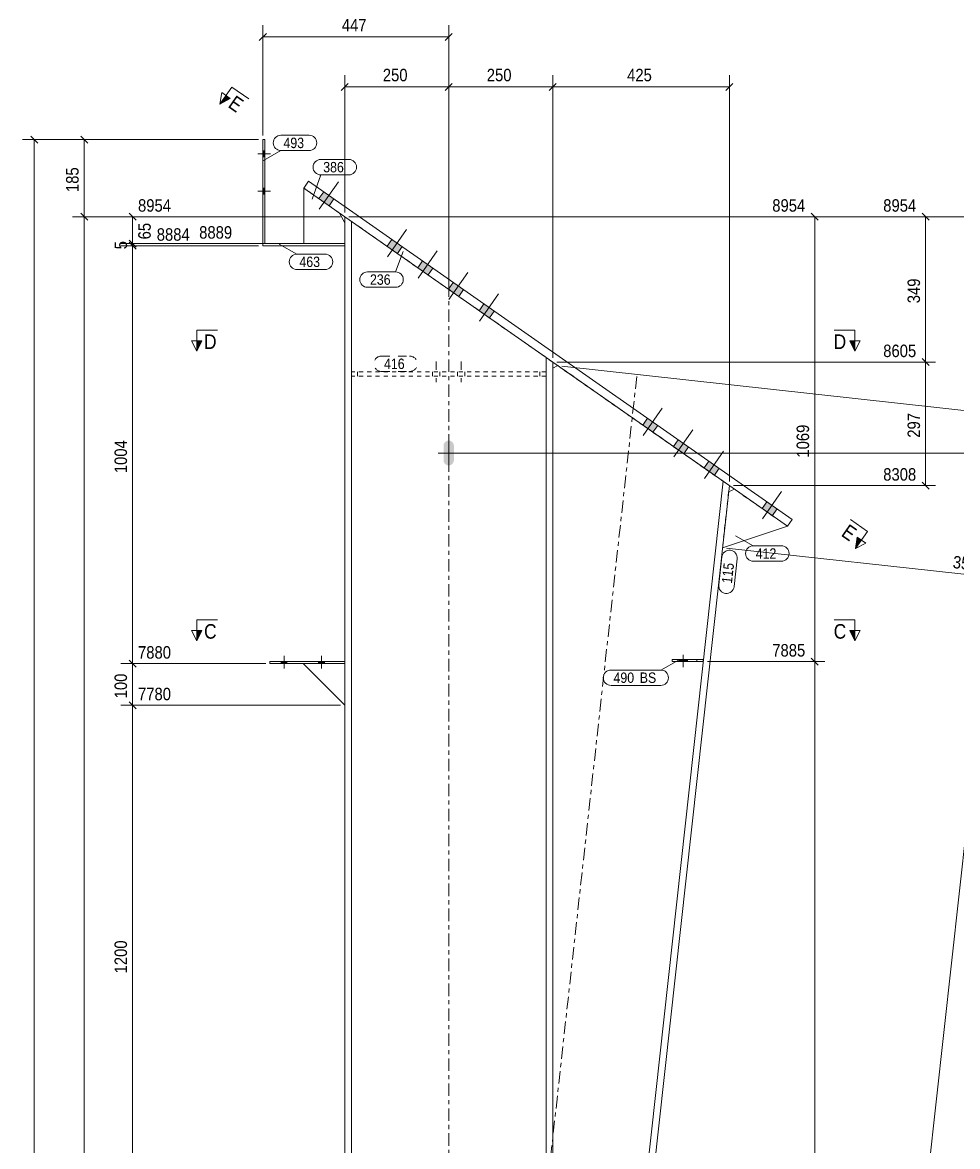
# Model space of a CAD drawing. Header units: millimetres. Extents: x 2 to 579, y 1 to 825.
# Drawn here: x 157.6 to 382.4, y 419.4 to 689.5 of the extents above; entities that cross this region are included whole.
import ezdxf

# ---------------------------------------------------------------- set-up
doc = ezdxf.new("R2010")
doc.units = ezdxf.units.MM
for name, pattern in [('XKITLINE00', [0]), ('XKITLINE01', [4, 1, -1, 1, -1]), ('XKITLINE02', [4, 2, -2]), ('XKITLINE03', [6, 3, -1, 1, -1])]:
    doc.linetypes.add(name, pattern=pattern)
for name, color, linetype, lineweight in [('Bolt', 3, 'Continuous', 0), ('Dimensions', 7, 'Continuous', 0), ('Part', 2, 'Continuous', 0), ('PartMark', 7, 'Continuous', 0), ('Section', 6, 'Continuous', 0)]:
    doc.layers.add(name, color=color, linetype=linetype, lineweight=lineweight)
doc.styles.add('ARIAL', font='ARIAL.TTF')

# ---------------------------------------------------------------- blocks, each defined once
blk = doc.blocks.new('*A9')
at = {"layer": 'Bolt'}
for points in [[(232.46, 647.1), (231.32, 645.46), (228.86, 647.18), (230.01, 648.82)], [(232.46, 647.1), (231.32, 645.46), (228.86, 647.18), (230.01, 648.82)], [(248.86, 635.65), (247.71, 634.01), (245.25, 635.73), (246.4, 637.36)], [(248.86, 635.65), (247.71, 634.01), (245.25, 635.73), (246.4, 637.36)], [(256.23, 630.49), (255.09, 628.85), (252.63, 630.57), (253.77, 632.21)], [(256.23, 630.49), (255.09, 628.85), (252.63, 630.57), (253.77, 632.21)], [(263.61, 625.33), (262.46, 623.7), (260.01, 625.41), (261.15, 627.05)], [(263.61, 625.33), (262.46, 623.7), (260.01, 625.41), (261.15, 627.05)], [(270.99, 620.18), (269.84, 618.54), (267.38, 620.26), (268.53, 621.9)], [(270.99, 620.18), (269.84, 618.54), (267.38, 620.26), (268.53, 621.9)], [(310.33, 592.68), (309.18, 591.04), (306.72, 592.76), (307.87, 594.4)], [(310.33, 592.68), (309.18, 591.04), (306.72, 592.76), (307.87, 594.4)], [(317.71, 587.52), (316.56, 585.88), (314.1, 587.6), (315.25, 589.24)], [(317.71, 587.52), (316.56, 585.88), (314.1, 587.6), (315.25, 589.24)], [(325.08, 582.37), (323.94, 580.73), (321.48, 582.45), (322.62, 584.09)], [(325.08, 582.37), (323.94, 580.73), (321.48, 582.45), (322.62, 584.09)], [(339.02, 572.63), (337.87, 570.99), (335.41, 572.71), (336.56, 574.35)], [(339.02, 572.63), (337.87, 570.99), (335.41, 572.71), (336.56, 574.35)]]:
    blk.add_hatch(color=3, dxfattribs=at).paths.add_polyline_path(points, flags=17)
at = {"layer": 'Bolt', "color": 3, "linetype": 'XKITLINE00', "lineweight": 0}
for p, q in [((228.94, 644.68), (233.53, 651.24)), ((228.94, 644.68), (233.53, 651.24)), ((228.86, 647.18), (230.01, 648.82)), ((228.86, 647.18), (230.01, 648.82)), ((231.32, 645.46), (232.46, 647.1)), ((231.32, 645.46), (232.46, 647.1)), ((245.34, 633.23), (249.92, 639.78)), ((245.34, 633.23), (249.92, 639.78)), ((245.25, 635.73), (246.4, 637.36)), ((245.25, 635.73), (246.4, 637.36)), ((247.71, 634.01), (248.86, 635.65)), ((247.71, 634.01), (248.86, 635.65)), ((252.63, 630.57), (253.77, 632.21)), ((252.63, 630.57), (253.77, 632.21)), ((252.71, 628.07), (257.3, 634.63)), ((252.71, 628.07), (257.3, 634.63)), ((255.09, 628.85), (256.23, 630.49)), ((255.09, 628.85), (256.23, 630.49)), ((260.09, 622.92), (264.67, 629.47)), ((260.09, 622.92), (264.67, 629.47)), ((260.01, 625.41), (261.15, 627.05)), ((260.01, 625.41), (261.15, 627.05)), ((262.46, 623.7), (263.61, 625.33)), ((262.46, 623.7), (263.61, 625.33)), ((267.47, 617.76), (272.05, 624.32)), ((267.47, 617.76), (272.05, 624.32)), ((267.38, 620.26), (268.53, 621.9)), ((267.38, 620.26), (268.53, 621.9)), ((269.84, 618.54), (270.99, 620.18)), ((269.84, 618.54), (270.99, 620.18)), ((306.72, 592.76), (307.87, 594.4)), ((306.72, 592.76), (307.87, 594.4)), ((306.81, 590.26), (311.39, 596.82)), ((306.81, 590.26), (311.39, 596.82)), ((309.18, 591.04), (310.33, 592.68)), ((309.18, 591.04), (310.33, 592.68)), ((314.19, 585.1), (318.77, 591.66)), ((314.19, 585.1), (318.77, 591.66)), ((314.1, 587.6), (315.25, 589.24)), ((314.1, 587.6), (315.25, 589.24)), ((316.56, 585.88), (317.71, 587.52)), ((316.56, 585.88), (317.71, 587.52)), ((321.56, 579.95), (326.14, 586.51)), ((321.56, 579.95), (326.14, 586.51)), ((321.48, 582.45), (322.62, 584.09)), ((321.48, 582.45), (322.62, 584.09)), ((323.94, 580.73), (325.08, 582.37)), ((323.94, 580.73), (325.08, 582.37)), ((335.5, 570.21), (340.08, 576.77)), ((335.5, 570.21), (340.08, 576.77)), ((335.41, 572.71), (336.56, 574.35)), ((335.41, 572.71), (336.56, 574.35)), ((337.87, 570.99), (339.02, 572.63)), ((337.87, 570.99), (339.02, 572.63))]:
    blk.add_line(p, q, dxfattribs=at)
blk = doc.blocks.new('*A11')
at = {"layer": 'Bolt'}
blk.add_hatch(color=3, dxfattribs=at).paths.add_polyline_path([(260.54, 583.15), (260.06, 583.05), (259.58, 583.15), (259.18, 583.42), (258.91, 583.82), (258.81, 584.3), (258.81, 587.8), (258.91, 588.28), (259.18, 588.68), (259.58, 588.96), (260.06, 589.05), (260.54, 588.96), (260.94, 588.68), (261.21, 588.28), (261.31, 587.8), (261.31, 584.3), (261.21, 583.82), (260.94, 583.42)], flags=17)
at = {"layer": 'Bolt', "color": 3, "linetype": 'XKITLINE00', "lineweight": 0}
for p, q in [((260.06, 588.55), (260.06, 583.55)), ((262.56, 586.05), (257.56, 586.05))]:
    blk.add_line(p, q, dxfattribs=at)
blk = doc.blocks.new('*A13')
at = {"layer": 'Bolt'}
for points in [[(215.36, 658.67), (215.86, 658.67), (215.86, 657.27), (215.36, 657.27)], [(215.36, 649.67), (215.86, 649.67), (215.86, 648.27), (215.36, 648.27)]]:
    blk.add_hatch(color=3, dxfattribs=at).paths.add_polyline_path(points, flags=17)
at = {"layer": 'Bolt', "color": 3, "linetype": 'XKITLINE00', "lineweight": 0}
for p, q in [((217.2, 657.97), (214.2, 657.97)), ((215.86, 658.67), (215.36, 658.67)), ((215.86, 657.27), (215.36, 657.27)), ((217.2, 648.97), (214.2, 648.97)), ((215.86, 649.67), (215.36, 649.67)), ((215.86, 648.27), (215.36, 648.27))]:
    blk.add_line(p, q, dxfattribs=at)
blk = doc.blocks.new('*A14')
at = {"layer": 'Bolt'}
for points in [[(215.36, 658.67), (215.86, 658.67), (215.86, 657.27), (215.36, 657.27)], [(215.36, 649.67), (215.86, 649.67), (215.86, 648.27), (215.36, 648.27)]]:
    blk.add_hatch(color=3, dxfattribs=at).paths.add_polyline_path(points, flags=17)
at = {"layer": 'Bolt', "color": 3, "linetype": 'XKITLINE00', "lineweight": 0}
for p, q in [((217.2, 657.97), (214.2, 657.97)), ((215.86, 658.67), (215.36, 658.67)), ((215.86, 657.27), (215.36, 657.27)), ((217.2, 648.97), (214.2, 648.97)), ((215.86, 649.67), (215.36, 649.67)), ((215.86, 648.27), (215.36, 648.27))]:
    blk.add_line(p, q, dxfattribs=at)
blk = doc.blocks.new('*A16')
at = {"layer": 'Bolt', "color": 3, "linetype": 'XKITLINE02', "lineweight": 0}
for p, q in [((315.48, 535.93), (315.48, 536.43)), ((316.46, 534.58), (316.46, 537.58)), ((317.44, 535.93), (317.44, 536.43))]:
    blk.add_line(p, q, dxfattribs=at)
blk = doc.blocks.new('*A17')
at = {"layer": 'Bolt'}
for points in [[(219.76, 535.43), (219.76, 535.93), (221.16, 535.93), (221.16, 535.43)], [(219.76, 535.43), (219.76, 535.93), (221.16, 535.93), (221.16, 535.43)], [(228.76, 535.43), (228.76, 535.93), (230.16, 535.93), (230.16, 535.43)], [(228.76, 535.43), (228.76, 535.93), (230.16, 535.93), (230.16, 535.43)]]:
    blk.add_hatch(color=3, dxfattribs=at).paths.add_polyline_path(points, flags=17)
at = {"layer": 'Bolt', "color": 3, "linetype": 'XKITLINE00', "lineweight": 0}
for p, q in [((219.76, 535.43), (219.76, 535.93)), ((219.76, 535.43), (219.76, 535.93)), ((220.46, 534.27), (220.46, 537.27)), ((220.46, 534.27), (220.46, 537.27)), ((221.16, 535.43), (221.16, 535.93)), ((221.16, 535.43), (221.16, 535.93)), ((228.76, 535.43), (228.76, 535.93)), ((228.76, 535.43), (228.76, 535.93)), ((229.46, 534.27), (229.46, 537.27)), ((229.46, 534.27), (229.46, 537.27)), ((230.16, 535.43), (230.16, 535.93)), ((230.16, 535.43), (230.16, 535.93))]:
    blk.add_line(p, q, dxfattribs=at)
blk = doc.blocks.new('*A18')
at = {"layer": 'Bolt'}
blk.add_hatch(color=3, dxfattribs=at).paths.add_polyline_path([(317.44, 536.43), (317.44, 535.93), (315.48, 535.93), (315.48, 536.43)], flags=17)
at = {"layer": 'Bolt', "color": 3, "linetype": 'XKITLINE00', "lineweight": 0}
for p, q in [((315.48, 535.93), (315.48, 536.43)), ((316.46, 534.58), (316.46, 537.58)), ((317.44, 535.93), (317.44, 536.43))]:
    blk.add_line(p, q, dxfattribs=at)
blk = doc.blocks.new('*A21')
at = {"layer": 'Bolt', "color": 3, "linetype": 'XKITLINE02', "lineweight": 0}
for p, q in [((257.06, 608.05), (257.06, 603.05)), ((257.06, 608.05), (257.06, 603.05)), ((263.06, 608.05), (263.06, 603.05)), ((263.06, 608.05), (263.06, 603.05)), ((256.16, 605.55), (256.16, 604.55)), ((256.16, 605.55), (256.16, 604.55)), ((257.96, 605.55), (257.96, 604.55)), ((257.96, 605.55), (257.96, 604.55)), ((262.16, 605.55), (262.16, 604.55)), ((262.16, 605.55), (262.16, 604.55)), ((263.96, 605.55), (263.96, 604.55)), ((263.96, 605.55), (263.96, 604.55))]:
    blk.add_line(p, q, dxfattribs=at)
blk = doc.blocks.new('*A22')
at = {"layer": 'Part', "color": 2, "linetype": 'XKITLINE00', "lineweight": 0}
for p, q in [((225.23, 649.72), (226.37, 651.36)), ((226.37, 651.36), (342.68, 570.07)), ((341.54, 568.43), (225.23, 649.72)), ((342.68, 570.07), (341.54, 568.43))]:
    blk.add_line(p, q, dxfattribs=at)
blk = doc.blocks.new('*A23')
at = {"layer": 'Part', "color": 2, "linetype": 'XKITLINE00', "lineweight": 0}
for p, q in [((235.06, 642.85), (235.06, 125.55)), ((236.66, 641.73), (236.66, 125.55)), ((283.46, 125.55), (283.46, 609.02)), ((285.06, 125.55), (285.06, 607.9))]:
    blk.add_line(p, q, dxfattribs=at)
at = {"layer": 'Part', "color": 7, "linetype": 'XKITLINE01', "lineweight": 0}
blk.add_line((285.06, 607.9), (235.06, 642.85), dxfattribs=at)
at = {"layer": 'Part', "color": 7, "linetype": 'XKITLINE03', "lineweight": 0}
blk.add_line((260.06, 125.55), (260.06, 635.38), dxfattribs=at)
blk = doc.blocks.new('*A26')
at = {"layer": 'Part', "color": 2, "linetype": 'XKITLINE00', "lineweight": 0}
for p, q in [((215.36, 661.37), (215.36, 636.37)), ((215.86, 661.37), (215.36, 661.37)), ((215.86, 661.37), (215.86, 636.37)), ((215.36, 636.37), (215.86, 636.37))]:
    blk.add_line(p, q, dxfattribs=at)
blk = doc.blocks.new('*A29')
at = {"layer": 'Part', "color": 2, "linetype": 'XKITLINE00', "lineweight": 0}
for p, q in [((215.36, 635.87), (215.36, 636.37)), ((215.36, 636.37), (235.06, 636.37)), ((215.36, 635.87), (235.06, 635.87))]:
    blk.add_line(p, q, dxfattribs=at)
at = {"layer": 'Part', "color": 7, "linetype": 'XKITLINE01', "lineweight": 0}
blk.add_line((235.06, 636.37), (235.06, 635.87), dxfattribs=at)
blk = doc.blocks.new('*A30')
at = {"layer": 'Part', "color": 7, "linetype": 'XKITLINE01', "lineweight": 0}
for p, q in [((321.26, 536.43), (313.76, 536.43)), ((313.76, 536.43), (313.76, 535.93)), ((313.76, 535.93), (321.26, 535.93)), ((319.76, 535.93), (319.76, 536.43)), ((321.26, 535.93), (321.26, 536.43))]:
    blk.add_line(p, q, dxfattribs=at)
blk = doc.blocks.new('*A31')
at = {"layer": 'Part', "color": 2, "linetype": 'XKITLINE00', "lineweight": 0}
for p, q in [((217.06, 535.43), (217.06, 535.93)), ((217.06, 535.93), (235.06, 535.93)), ((217.06, 535.43), (235.06, 535.43))]:
    blk.add_line(p, q, dxfattribs=at)
at = {"layer": 'Part', "color": 7, "linetype": 'XKITLINE01', "lineweight": 0}
blk.add_line((235.06, 535.93), (235.06, 535.43), dxfattribs=at)
blk = doc.blocks.new('*A32')
at = {"layer": 'Part', "color": 2, "linetype": 'XKITLINE00', "lineweight": 0}
for p, q in [((313.76, 535.93), (313.76, 536.43)), ((313.76, 536.43), (321.26, 536.43)), ((321.26, 535.93), (313.76, 535.93)), ((321.26, 536.43), (321.26, 535.93))]:
    blk.add_line(p, q, dxfattribs=at)
at = {"layer": 'Part', "color": 7, "linetype": 'XKITLINE01', "lineweight": 0}
for p, q in [((319.76, 535.93), (319.76, 536.43)), ((321.26, 535.93), (321.26, 535.93)), ((321.26, 535.93), (321.26, 535.93))]:
    blk.add_line(p, q, dxfattribs=at)
blk = doc.blocks.new('*A33')
at = {"layer": 'Part', "color": 2, "linetype": 'XKITLINE00', "lineweight": 0}
blk.add_line((225.06, 535.43), (235.06, 525.43), dxfattribs=at)
at = {"layer": 'Part', "color": 7, "linetype": 'XKITLINE01', "lineweight": 0}
for p, q in [((235.06, 535.43), (225.06, 535.43)), ((235.06, 525.43), (235.06, 535.43))]:
    blk.add_line(p, q, dxfattribs=at)
blk = doc.blocks.new('*A34')
at = {"layer": 'Part', "color": 2, "linetype": 'XKITLINE00', "lineweight": 0}
for p, q in [((225.23, 649.72), (225.23, 636.37)), ((235.06, 641.35), (233.83, 643.71))]:
    blk.add_line(p, q, dxfattribs=at)
at = {"layer": 'Part', "color": 7, "linetype": 'XKITLINE01', "lineweight": 0}
for p, q in [((233.83, 643.71), (225.23, 649.72)), ((235.06, 636.37), (235.06, 641.35)), ((225.23, 636.37), (235.06, 636.37))]:
    blk.add_line(p, q, dxfattribs=at)
blk = doc.blocks.new('*A35')
at = {"layer": 'Part', "color": 7, "linetype": 'XKITLINE01', "lineweight": 0}
for p, q in [((327.37, 576.72), (325.89, 563.3)), ((341.54, 568.43), (328.77, 577.35))]:
    blk.add_line(p, q, dxfattribs=at)
at = {"layer": 'Part', "color": 2, "linetype": 'XKITLINE00', "lineweight": 0}
for p, q in [((328.77, 577.35), (327.37, 576.72)), ((325.89, 563.3), (341.54, 568.43))]:
    blk.add_line(p, q, dxfattribs=at)
blk = doc.blocks.new('*A37')
at = {"layer": 'Part', "color": 2, "linetype": 'XKITLINE00', "lineweight": 0}
for p, q in [((286.26, 607.06), (285.06, 606.43)), ((285.06, 606.43), (286.27, 607.05)), ((326.04, 579.26), (285.06, 207.9)), ((286.65, 207.73), (327.54, 578.21))]:
    blk.add_line(p, q, dxfattribs=at)
at = {"layer": 'Part', "color": 7, "linetype": 'XKITLINE01', "lineweight": 0}
for p, q in [((285.06, 606.43), (285.06, 606.43)), ((285.06, 207.9), (285.06, 606.43)), ((285.06, 606.43), (285.06, 606.43)), ((286.29, 607.07), (286.26, 607.06)), ((286.29, 607.07), (286.27, 607.05)), ((286.27, 607.05), (327.54, 578.21)), ((326.04, 579.26), (286.29, 607.07))]:
    blk.add_line(p, q, dxfattribs=at)
at = {"layer": 'Part', "color": 7, "linetype": 'XKITLINE03', "lineweight": 0}
blk.add_line((305.28, 604.47), (283.96, 411.29), dxfattribs=at)
blk = doc.blocks.new('*A45')
at = {"layer": 'Part', "color": 7, "linetype": 'XKITLINE01', "lineweight": 0}
for p, q in [((283.46, 605.55), (236.66, 605.55)), ((236.66, 604.55), (236.66, 605.55)), ((238.16, 605.55), (238.16, 604.55)), ((281.96, 604.55), (281.96, 605.55)), ((283.46, 605.55), (283.46, 604.55)), ((283.46, 604.55), (236.66, 604.55))]:
    blk.add_line(p, q, dxfattribs=at)
blk = doc.blocks.new('*A127')
at = {"layer": 'Dimensions', "color": 7, "linetype": 'XKITLINE00', "lineweight": 0}
for p, q in [((159.58, 662.22), (161.27, 660.52)), ((214.36, 661.37), (157.57, 661.37)), ((160.42, 95.45), (160.42, 661.37))]:
    blk.add_line(p, q, dxfattribs=at)
at = {"layer": 'Dimensions', "color": 3}
blk.add_point((160.42, 661.37), dxfattribs=at)
blk = doc.blocks.new('*A131')
at = {"layer": 'PartMark', "color": 7, "linetype": 'XKITLINE00', "lineweight": 0}
for p, q in [((249.1, 634.49), (247.29, 629.58)), ((240.53, 629.58), (247.29, 629.58)), ((240.53, 625.88), (247.29, 625.88))]:
    blk.add_line(p, q, dxfattribs=at)
for centre, start, end in [((240.53, 627.73), 90, 270), ((247.29, 627.73), 270, 90)]:
    blk.add_arc(centre, 1.85, start, end, dxfattribs=at)
at = {"layer": 'PartMark', "color": 3, "style": 'ARIAL', "width": 0.85}
blk.add_text('236', height=2.5, dxfattribs=at).set_placement((241.13, 626.48))
blk = doc.blocks.new('*A134')
at = {"layer": 'PartMark', "color": 7, "linetype": 'XKITLINE00', "lineweight": 0}
for p, q in [((315.29, 536.3), (311.05, 533.9)), ((299.09, 533.9), (311.05, 533.9)), ((299.09, 530.2), (311.05, 530.2))]:
    blk.add_line(p, q, dxfattribs=at)
for centre, start, end in [((299.09, 532.05), 90, 270), ((311.05, 532.05), 270, 90)]:
    blk.add_arc(centre, 1.85, start, end, dxfattribs=at)
at = {"layer": 'PartMark', "color": 3, "style": 'ARIAL', "width": 0.85}
for s, p in [('490', (299.69, 530.8)), ('BS', (306, 530.8))]:
    blk.add_text(s, height=2.5, dxfattribs=at).set_placement(p)
blk = doc.blocks.new('*A137')
at = {"layer": 'Section'}
for points in [[(200.74, 543.43), (199.49, 540.93), (199.49, 543.43)], [(357.75, 543.43), (357.75, 540.93), (356.5, 543.43)]]:
    blk.add_hatch(color=3, dxfattribs=at).paths.add_polyline_path(points, flags=17)
at = {"layer": 'Section', "color": 1, "linetype": 'XKITLINE00', "lineweight": 0}
for p, q in [((199.49, 545.93), (204.49, 545.93)), ((199.49, 545.93), (199.49, 540.93)), ((357.75, 545.93), (352.75, 545.93)), ((357.75, 545.93), (357.75, 540.93))]:
    blk.add_line(p, q, dxfattribs=at)
at = {"layer": 'Section', "color": 3, "linetype": 'XKITLINE00', "lineweight": 0}
for p, q in [((199.49, 540.93), (198.24, 543.43)), ((200.74, 543.43), (198.24, 543.43)), ((199.49, 540.93), (200.74, 543.43)), ((356.5, 543.43), (359, 543.43)), ((357.75, 540.93), (356.5, 543.43)), ((359, 543.43), (357.75, 540.93))]:
    blk.add_line(p, q, dxfattribs=at)
at = {"layer": 'Section', "color": 7, "style": 'ARIAL', "width": 0.85}
for p in [(201.24, 541.43), (352.63, 541.43)]:
    blk.add_text('C', height=3.5, dxfattribs=at).set_placement(p)
blk = doc.blocks.new('*A138')
at = {"layer": 'Section'}
for points in [[(207.52, 671.25), (205.06, 669.92), (206.5, 671.97)], [(359.34, 565.13), (357.91, 563.08), (358.31, 565.85)]]:
    blk.add_hatch(color=3, dxfattribs=at).paths.add_polyline_path(points, flags=17)
at = {"layer": 'Section', "color": 1, "linetype": 'XKITLINE00', "lineweight": 0}
for p, q in [((207.93, 674.01), (205.06, 669.92)), ((207.93, 674.01), (212.03, 671.15)), ((360.77, 567.18), (356.67, 570.05)), ((360.77, 567.18), (357.91, 563.08))]:
    blk.add_line(p, q, dxfattribs=at)
at = {"layer": 'Section', "color": 3, "linetype": 'XKITLINE00', "lineweight": 0}
for p, q in [((205.06, 669.92), (205.47, 672.68)), ((207.52, 671.25), (205.47, 672.68)), ((205.06, 669.92), (207.52, 671.25)), ((357.91, 563.08), (358.31, 565.85)), ((358.31, 565.85), (360.36, 564.42)), ((360.36, 564.42), (357.91, 563.08))]:
    blk.add_line(p, q, dxfattribs=at)
at = {"layer": 'Section', "color": 7, "style": 'ARIAL', "width": 0.85}
for p in [(206.78, 669.32), (354.21, 566.28)]:
    blk.add_text('E', height=3.5, rotation=-34.9504, dxfattribs=at).set_placement(p)
blk = doc.blocks.new('*A140')
at = {"layer": 'Section'}
for points in [[(200.74, 613.05), (199.49, 610.55), (199.49, 613.05)], [(357.75, 613.05), (357.75, 610.55), (356.5, 613.05)]]:
    blk.add_hatch(color=3, dxfattribs=at).paths.add_polyline_path(points, flags=17)
at = {"layer": 'Section', "color": 1, "linetype": 'XKITLINE00', "lineweight": 0}
for p, q in [((199.49, 615.55), (204.49, 615.55)), ((199.49, 615.55), (199.49, 610.55)), ((357.75, 615.55), (352.75, 615.55)), ((357.75, 615.55), (357.75, 610.55))]:
    blk.add_line(p, q, dxfattribs=at)
at = {"layer": 'Section', "color": 3, "linetype": 'XKITLINE00', "lineweight": 0}
for p, q in [((199.49, 610.55), (198.24, 613.05)), ((200.74, 613.05), (198.24, 613.05)), ((199.49, 610.55), (200.74, 613.05)), ((356.5, 613.05), (359, 613.05)), ((357.75, 610.55), (356.5, 613.05)), ((359, 613.05), (357.75, 610.55))]:
    blk.add_line(p, q, dxfattribs=at)
at = {"layer": 'Section', "color": 7, "style": 'ARIAL', "width": 0.85}
for p in [(201.24, 611.05), (352.63, 611.05)]:
    blk.add_text('D', height=3.5, dxfattribs=at).set_placement(p)
blk = doc.blocks.new('*A143')
at = {"layer": 'Dimensions', "color": 7, "linetype": 'XKITLINE00', "lineweight": 0}
for p, q in [((286.06, 607.9), (377.14, 607.9)), ((373.9, 608.75), (375.59, 607.05)), ((374.74, 578.21), (374.74, 607.9)), ((328.54, 578.21), (377.14, 578.21)), ((373.9, 579.06), (375.59, 577.36))]:
    blk.add_line(p, q, dxfattribs=at)
at = {"layer": 'Dimensions', "color": 3}
for p in [(374.74, 607.9), (374.74, 578.21)]:
    blk.add_point(p, dxfattribs=at)
at = {"layer": 'Dimensions', "color": 3, "style": 'ARIAL', "width": 0.85}
for s, p in [('8605', (364.54, 609.1)), ('8308', (364.54, 579.41))]:
    blk.add_text(s, height=3, dxfattribs=at).set_placement(p)
blk.add_text('297', height=3, rotation=90.0002, dxfattribs=at).set_placement((373.39, 589.72))
blk = doc.blocks.new('*A144')
at = {"layer": 'Dimensions', "color": 7, "linetype": 'XKITLINE00', "lineweight": 0}
for p, q in [((373.9, 643.7), (375.59, 642)), ((236.06, 642.85), (377.14, 642.85)), ((374.74, 607.9), (374.74, 642.85)), ((286.06, 607.9), (377.14, 607.9)), ((373.9, 608.75), (375.59, 607.05))]:
    blk.add_line(p, q, dxfattribs=at)
at = {"layer": 'Dimensions', "color": 3}
for p in [(374.74, 642.85), (374.74, 607.9)]:
    blk.add_point(p, dxfattribs=at)
at = {"layer": 'Dimensions', "color": 3, "style": 'ARIAL', "width": 0.85}
blk.add_text('8954', height=3, dxfattribs=at).set_placement((364.54, 644.05))
blk.add_text('349', height=3, rotation=90.0002, dxfattribs=at).set_placement((373.39, 622.04))
blk = doc.blocks.new('*A145')
at = {"layer": 'Dimensions', "color": 7, "linetype": 'XKITLINE00', "lineweight": 0}
for p, q in [((235.06, 643.85), (235.06, 676.89)), ((260.06, 626.38), (260.06, 676.89)), ((235.91, 674.89), (234.21, 673.2)), ((235.06, 674.04), (260.06, 674.04)), ((260.91, 674.89), (259.21, 673.2))]:
    blk.add_line(p, q, dxfattribs=at)
at = {"layer": 'Dimensions', "color": 3}
for p in [(235.06, 674.04), (260.06, 674.04)]:
    blk.add_point(p, dxfattribs=at)
at = {"layer": 'Dimensions', "color": 3, "style": 'ARIAL', "width": 0.85}
blk.add_text('250', height=3, dxfattribs=at).set_placement((244.22, 675.39))
blk = doc.blocks.new('*A146')
at = {"layer": 'Dimensions', "color": 7, "linetype": 'XKITLINE00', "lineweight": 0}
for p, q in [((260.06, 626.38), (260.06, 676.89)), ((285.06, 608.9), (285.06, 676.89)), ((260.91, 674.89), (259.21, 673.2)), ((260.06, 674.04), (285.06, 674.04)), ((285.91, 674.89), (284.21, 673.2))]:
    blk.add_line(p, q, dxfattribs=at)
at = {"layer": 'Dimensions', "color": 3}
for p in [(260.06, 674.04), (285.06, 674.04)]:
    blk.add_point(p, dxfattribs=at)
at = {"layer": 'Dimensions', "color": 3, "style": 'ARIAL', "width": 0.85}
blk.add_text('250', height=3, dxfattribs=at).set_placement((269.22, 675.39))
blk = doc.blocks.new('*A147')
at = {"layer": 'Dimensions', "color": 7, "linetype": 'XKITLINE00', "lineweight": 0}
for p, q in [((285.06, 608.9), (285.06, 676.89)), ((327.54, 579.21), (327.54, 676.89)), ((285.91, 674.89), (284.21, 673.2)), ((285.06, 674.04), (327.54, 674.04)), ((328.38, 674.89), (326.69, 673.2))]:
    blk.add_line(p, q, dxfattribs=at)
at = {"layer": 'Dimensions', "color": 3}
for p in [(285.06, 674.04), (327.54, 674.04)]:
    blk.add_point(p, dxfattribs=at)
at = {"layer": 'Dimensions', "color": 3, "style": 'ARIAL', "width": 0.85}
blk.add_text('425', height=3, dxfattribs=at).set_placement((302.96, 675.39))
blk = doc.blocks.new('*A152')
at = {"layer": 'Dimensions', "color": 7, "linetype": 'XKITLINE00', "lineweight": 0}
for p, q in [((171.58, 643.7), (173.27, 642)), ((234.06, 642.85), (169.57, 642.85)), ((172.42, 97.45), (172.42, 642.85))]:
    blk.add_line(p, q, dxfattribs=at)
at = {"layer": 'Dimensions', "color": 3}
blk.add_point((172.42, 642.85), dxfattribs=at)
blk = doc.blocks.new('*A153')
at = {"layer": 'Dimensions', "color": 7, "linetype": 'XKITLINE00', "lineweight": 0}
for p, q in [((171.58, 662.22), (173.27, 660.52)), ((214.36, 661.37), (169.57, 661.37)), ((172.42, 642.85), (172.42, 661.37)), ((171.58, 643.7), (173.27, 642)), ((234.06, 642.85), (169.57, 642.85))]:
    blk.add_line(p, q, dxfattribs=at)
at = {"layer": 'Dimensions', "color": 3}
for p in [(172.42, 661.37), (172.42, 642.85)]:
    blk.add_point(p, dxfattribs=at)
at = {"layer": 'Dimensions', "color": 3, "style": 'ARIAL', "width": 0.85}
blk.add_text('185', height=3, rotation=90.0002, dxfattribs=at).set_placement((171.07, 648.77))
blk = doc.blocks.new('*A155')
at = {"layer": 'Dimensions', "color": 7, "linetype": 'XKITLINE00', "lineweight": 0}
blk.add_line((236.06, 642.85), (422.46, 642.85), dxfattribs=at)
blk = doc.blocks.new('*A156')
at = {"layer": 'Dimensions', "color": 7, "linetype": 'XKITLINE00', "lineweight": 0}
for p, q in [((322.26, 535.93), (350.46, 535.93)), ((347.21, 536.78), (348.91, 535.08)), ((348.06, 97.45), (348.06, 535.93))]:
    blk.add_line(p, q, dxfattribs=at)
at = {"layer": 'Dimensions', "color": 3}
blk.add_point((348.06, 535.93), dxfattribs=at)
at = {"layer": 'Dimensions', "color": 3, "style": 'ARIAL', "width": 0.85}
blk.add_text('7885', height=3, dxfattribs=at).set_placement((337.86, 537.13))
blk = doc.blocks.new('*A157')
at = {"layer": 'Dimensions', "color": 7, "linetype": 'XKITLINE00', "lineweight": 0}
for p, q in [((347.21, 643.7), (348.91, 642)), ((236.06, 642.85), (350.46, 642.85)), ((348.06, 535.93), (348.06, 642.85)), ((322.26, 535.93), (350.46, 535.93)), ((347.21, 536.78), (348.91, 535.08))]:
    blk.add_line(p, q, dxfattribs=at)
at = {"layer": 'Dimensions', "color": 3}
for p in [(348.06, 642.85), (348.06, 535.93)]:
    blk.add_point(p, dxfattribs=at)
at = {"layer": 'Dimensions', "color": 3, "style": 'ARIAL', "width": 0.85}
blk.add_text('8954', height=3, dxfattribs=at).set_placement((337.86, 644.05))
blk.add_text('1069', height=3, rotation=90.0002, dxfattribs=at).set_placement((346.71, 584.94))
blk = doc.blocks.new('*A159')
at = {"layer": 'Dimensions', "color": 7, "linetype": 'XKITLINE00', "lineweight": 0}
blk.add_line((261.06, 586.05), (410.46, 586.05), dxfattribs=at)
blk = doc.blocks.new('*A160')
at = {"layer": 'Dimensions', "color": 7, "linetype": 'XKITLINE00', "lineweight": 0}
for p, q in [((407.21, 643.7), (408.91, 642)), ((236.06, 642.85), (410.46, 642.85)), ((408.06, 586.05), (408.06, 642.85)), ((407.21, 586.9), (408.91, 585.2)), ((261.06, 586.05), (410.46, 586.05))]:
    blk.add_line(p, q, dxfattribs=at)
at = {"layer": 'Dimensions', "color": 3}
for p in [(408.06, 642.85), (408.06, 586.05)]:
    blk.add_point(p, dxfattribs=at)
at = {"layer": 'Dimensions', "color": 3, "style": 'ARIAL', "width": 0.85}
blk.add_text('8954', height=3, dxfattribs=at).set_placement((397.86, 644.05))
blk.add_text('568', height=3, rotation=90.0002, dxfattribs=at).set_placement((406.71, 611.11))
blk = doc.blocks.new('*A165')
at = {"layer": 'Dimensions', "color": 7, "linetype": 'XKITLINE00', "lineweight": 0}
for p, q in [((234.06, 525.43), (181.21, 525.43)), ((183.21, 526.28), (184.91, 524.58)), ((184.06, 405.43), (184.06, 525.43)), ((216.06, 405.43), (181.21, 405.43)), ((183.21, 406.28), (184.91, 404.58))]:
    blk.add_line(p, q, dxfattribs=at)
at = {"layer": 'Dimensions', "color": 3}
for p in [(184.06, 525.43), (184.06, 405.43)]:
    blk.add_point(p, dxfattribs=at)
at = {"layer": 'Dimensions', "color": 3, "style": 'ARIAL', "width": 0.85}
blk.add_text('7780', height=3, dxfattribs=at).set_placement((185.36, 526.63))
blk.add_text('1200', height=3, rotation=90.0002, dxfattribs=at).set_placement((182.71, 460.98))
blk = doc.blocks.new('*A166')
at = {"layer": 'Dimensions', "color": 7, "linetype": 'XKITLINE00', "lineweight": 0}
for p, q in [((216.06, 535.43), (181.21, 535.43)), ((183.21, 536.28), (184.91, 534.58)), ((184.06, 525.43), (184.06, 535.43)), ((234.06, 525.43), (181.21, 525.43)), ((183.21, 526.28), (184.91, 524.58))]:
    blk.add_line(p, q, dxfattribs=at)
at = {"layer": 'Dimensions', "color": 3}
for p in [(184.06, 535.43), (184.06, 525.43)]:
    blk.add_point(p, dxfattribs=at)
at = {"layer": 'Dimensions', "color": 3, "style": 'ARIAL', "width": 0.85}
blk.add_text('7880', height=3, dxfattribs=at).set_placement((185.36, 536.63))
blk.add_text('100', height=3, rotation=90.0002, dxfattribs=at).set_placement((182.71, 527.09))
blk = doc.blocks.new('*A167')
at = {"layer": 'Dimensions', "color": 7, "linetype": 'XKITLINE00', "lineweight": 0}
for p, q in [((214.36, 635.87), (181.21, 635.87)), ((183.21, 636.72), (184.91, 635.02)), ((184.06, 535.43), (184.06, 635.87)), ((216.06, 535.43), (181.21, 535.43)), ((183.21, 536.28), (184.91, 534.58))]:
    blk.add_line(p, q, dxfattribs=at)
at = {"layer": 'Dimensions', "color": 3}
for p in [(184.06, 635.87), (184.06, 535.43)]:
    blk.add_point(p, dxfattribs=at)
at = {"layer": 'Dimensions', "color": 3, "style": 'ARIAL', "width": 0.85}
blk.add_text('8884', height=3, dxfattribs=at).set_placement((189.86, 637.07))
blk.add_text('1004', height=3, rotation=90.0002, dxfattribs=at).set_placement((182.71, 581.2))
blk = doc.blocks.new('*A168')
at = {"layer": 'Dimensions', "color": 7, "linetype": 'XKITLINE00', "lineweight": 0}
for p, q in [((224.23, 636.37), (181.21, 636.37)), ((214.36, 635.87), (181.21, 635.87)), ((183.21, 637.22), (184.91, 635.52)), ((183.21, 636.72), (184.91, 635.02)), ((184.06, 635.87), (184.06, 636.37))]:
    blk.add_line(p, q, dxfattribs=at)
at = {"layer": 'Dimensions', "color": 3}
for p in [(184.06, 636.37), (184.06, 635.87)]:
    blk.add_point(p, dxfattribs=at)
at = {"layer": 'Dimensions', "color": 3, "style": 'ARIAL', "width": 0.85}
blk.add_text('8889', height=3, dxfattribs=at).set_placement((200.06, 637.57))
blk.add_text('5', height=3, rotation=90.0002, dxfattribs=at).set_placement((182.71, 635.01))
blk = doc.blocks.new('*A169')
at = {"layer": 'Dimensions', "color": 7, "linetype": 'XKITLINE00', "lineweight": 0}
for p, q in [((183.21, 643.7), (184.91, 642)), ((234.06, 642.85), (181.66, 642.85)), ((184.06, 636.37), (184.06, 642.85)), ((224.23, 636.37), (181.66, 636.37)), ((183.21, 637.22), (184.91, 635.52))]:
    blk.add_line(p, q, dxfattribs=at)
at = {"layer": 'Dimensions', "color": 3}
for p in [(184.06, 642.85), (184.06, 636.37)]:
    blk.add_point(p, dxfattribs=at)
at = {"layer": 'Dimensions', "color": 3, "style": 'ARIAL', "width": 0.85}
blk.add_text('8954', height=3, dxfattribs=at).set_placement((185.36, 644.05))
blk.add_text('65', height=3, rotation=90.0002, dxfattribs=at).set_placement((188.41, 637.39))
blk = doc.blocks.new('*A170')
at = {"layer": 'Dimensions', "color": 7, "linetype": 'XKITLINE00', "lineweight": 0}
for p, q in [((326.88, 563.19), (393.55, 555.84)), ((351.92, 200.52), (391.16, 556.1))]:
    blk.add_line(p, q, dxfattribs=at)
at = {"layer": 'Dimensions', "color": 3, "style": 'ARIAL', "width": 0.85}
blk.add_text('3577', height=3, rotation=-6.2968, dxfattribs=at).set_placement((381.15, 558.41))
blk = doc.blocks.new('*A171')
at = {"layer": 'Dimensions', "color": 7, "linetype": 'XKITLINE00', "lineweight": 0}
for p, q in [((287.28, 606.96), (397.84, 594.76)), ((391.16, 556.1), (395.46, 595.02)), ((394.71, 595.96), (396.21, 594.09)), ((326.88, 563.19), (393.55, 555.84)), ((390.41, 557.04), (391.91, 555.16))]:
    blk.add_line(p, q, dxfattribs=at)
at = {"layer": 'Dimensions', "color": 3}
for p in [(395.46, 595.02), (391.16, 556.1)]:
    blk.add_point(p, dxfattribs=at)
at = {"layer": 'Dimensions', "color": 3, "style": 'ARIAL', "width": 0.85}
for s, rotation, p in [('3969', -6.2968, (385.45, 597.34)), ('392', 83.7034, (391.6, 572.39))]:
    blk.add_text(s, height=3, rotation=rotation, dxfattribs=at).set_placement(p)
blk = doc.blocks.new('*A172')
at = {"layer": 'Dimensions', "color": 7, "linetype": 'XKITLINE00', "lineweight": 0}
for p, q in [((215.36, 662.37), (215.36, 688.89)), ((260.06, 626.38), (260.06, 688.89)), ((216.21, 686.89), (214.51, 685.2)), ((260.91, 686.89), (259.21, 685.2)), ((215.36, 686.04), (260.06, 686.04))]:
    blk.add_line(p, q, dxfattribs=at)
at = {"layer": 'Dimensions', "color": 3}
for p in [(215.36, 686.04), (260.06, 686.04)]:
    blk.add_point(p, dxfattribs=at)
at = {"layer": 'Dimensions', "color": 3, "style": 'ARIAL', "width": 0.85}
blk.add_text('447', height=3, dxfattribs=at).set_placement((234.37, 687.39))
blk = doc.blocks.new('*A174')
at = {"layer": 'PartMark', "color": 7, "linetype": 'XKITLINE02', "lineweight": 0}
for p, q in [((243.91, 609.35), (250.67, 609.35)), ((243.91, 605.65), (250.67, 605.65))]:
    blk.add_line(p, q, dxfattribs=at)
for centre, start, end in [((243.91, 607.5), 90, 270), ((250.67, 607.5), 270, 90)]:
    blk.add_arc(centre, 1.85, start, end, dxfattribs=at)
at = {"layer": 'PartMark', "color": 3, "style": 'ARIAL', "width": 0.85}
blk.add_text('416', height=2.5, dxfattribs=at).set_placement((244.51, 606.25))
blk = doc.blocks.new('*A181')
at = {"layer": 'PartMark', "color": 7, "linetype": 'XKITLINE00', "lineweight": 0}
for p, q in [((325, 554.33), (325.74, 561.06)), ((328.68, 553.93), (329.42, 560.65))]:
    blk.add_line(p, q, dxfattribs=at)
for centre, start, end in [((327.58, 560.85), 353.7025, 173.7025), ((326.84, 554.13), 173.7025, 353.7025)]:
    blk.add_arc(centre, 1.85, start, end, dxfattribs=at)
at = {"layer": 'PartMark', "color": 3, "style": 'ARIAL', "width": 0.85}
blk.add_text('115', height=2.5, rotation=83.7034, dxfattribs=at).set_placement((328.15, 554.59))
blk = doc.blocks.new('*A182')
at = {"layer": 'PartMark', "color": 7, "linetype": 'XKITLINE00', "lineweight": 0}
for p, q in [((329.05, 566.14), (333.29, 563.75)), ((333.29, 563.75), (340.05, 563.75)), ((333.29, 560.05), (340.05, 560.05))]:
    blk.add_line(p, q, dxfattribs=at)
for centre, start, end in [((333.29, 561.9), 90, 270), ((340.05, 561.9), 270, 90)]:
    blk.add_arc(centre, 1.85, start, end, dxfattribs=at)
at = {"layer": 'PartMark', "color": 3, "style": 'ARIAL', "width": 0.85}
blk.add_text('412', height=2.5, dxfattribs=at).set_placement((333.89, 560.65))
blk = doc.blocks.new('*A183')
at = {"layer": 'PartMark', "color": 7, "linetype": 'XKITLINE00', "lineweight": 0}
for p, q in [((229.29, 656.6), (236.06, 656.6)), ((227.22, 647.02), (229.29, 652.9)), ((229.29, 652.9), (236.06, 652.9))]:
    blk.add_line(p, q, dxfattribs=at)
for centre, start, end in [((229.29, 654.75), 90, 270), ((236.06, 654.75), 270, 90)]:
    blk.add_arc(centre, 1.85, start, end, dxfattribs=at)
at = {"layer": 'PartMark', "color": 3, "style": 'ARIAL', "width": 0.85}
blk.add_text('386', height=2.5, dxfattribs=at).set_placement((229.89, 653.5))
blk = doc.blocks.new('*A184')
at = {"layer": 'PartMark', "color": 7, "linetype": 'XKITLINE00', "lineweight": 0}
for p, q in [((219.33, 636.24), (223.57, 633.85)), ((223.57, 633.85), (230.33, 633.85)), ((223.57, 630.15), (230.33, 630.15))]:
    blk.add_line(p, q, dxfattribs=at)
for centre, start, end in [((223.57, 632), 90, 270), ((230.33, 632), 270, 90)]:
    blk.add_arc(centre, 1.85, start, end, dxfattribs=at)
at = {"layer": 'PartMark', "color": 3, "style": 'ARIAL', "width": 0.85}
blk.add_text('463', height=2.5, dxfattribs=at).set_placement((224.17, 630.75))
blk = doc.blocks.new('*A185')
at = {"layer": 'PartMark', "color": 7, "linetype": 'XKITLINE00', "lineweight": 0}
for p, q in [((219.73, 662.43), (226.49, 662.43)), ((215.49, 656.34), (219.73, 658.73)), ((219.73, 658.73), (226.49, 658.73))]:
    blk.add_line(p, q, dxfattribs=at)
for centre, start, end in [((219.73, 660.58), 90, 270), ((226.49, 660.58), 270, 90)]:
    blk.add_arc(centre, 1.85, start, end, dxfattribs=at)
at = {"layer": 'PartMark', "color": 3, "style": 'ARIAL', "width": 0.85}
blk.add_text('493', height=2.5, dxfattribs=at).set_placement((220.33, 659.33))

msp = doc.modelspace()

# ---------------------------------------------------------------- block references
at = {"lineweight": 0}
for name in ['*A172', '*A145', '*A146', '*A147', '*A138', '*A127', '*A153', '*A185', '*A26', '*A13', '*A14', '*A183', '*A22', '*A9', '*A34', '*A169', '*A144', '*A155', '*A157', '*A160', '*A152', '*A168', '*A167', '*A29', '*A184', '*A131', '*A140', '*A143', '*A174', '*A21', '*A45', '*A37', '*A171', '*A11', '*A159', '*A35', '*A182', '*A170', '*A181', '*A137', '*A166', '*A156', '*A31', '*A17', '*A33', '*A134', '*A30', '*A32', '*A16', '*A18', '*A165']:
    msp.add_blockref(name, (0, 0), dxfattribs=at)
at = {"layer": 'Part', "lineweight": 0}
msp.add_blockref('*A23', (0, 0), dxfattribs=at)

doc.saveas('drawing.dxf')
